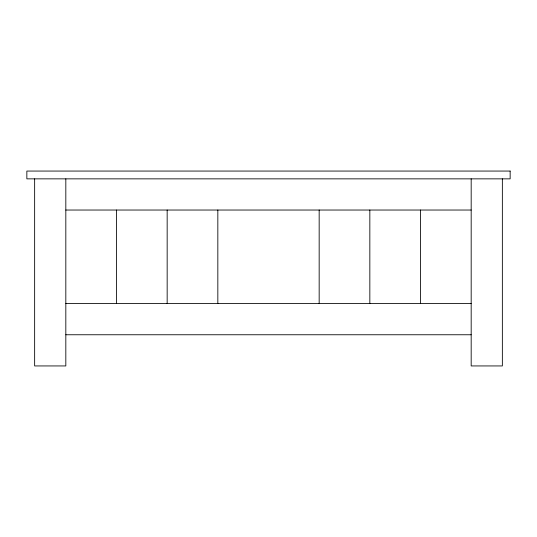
<?xml version="1.0" encoding="UTF-8"?>
<svg xmlns="http://www.w3.org/2000/svg" width="537" height="537" viewBox="0 0 537 537"><rect width="100%" height="100%" fill="white"/><g stroke="black" fill="none" stroke-linecap="round" stroke-linejoin="round"><path stroke-width="0.81" d="M65.823 210.034L471.177 210.034M65.823 303.58L471.177 303.58M65.823 334.759L471.177 334.759M502.357 178.855L502.357 365.939L471.177 365.939L471.177 178.855M420.505 210.034L420.505 303.58M369.839 210.034L369.839 303.58M319.166 210.034L319.166 303.58M217.834 210.034L217.834 303.58M167.161 210.034L167.161 303.58M116.495 210.034L116.495 303.58M65.823 178.855L65.823 365.939L34.643 365.939L34.643 178.855M510.15 171.061L26.85 171.061L26.85 178.855L510.15 178.855L510.15 171.061"/></g></svg>
